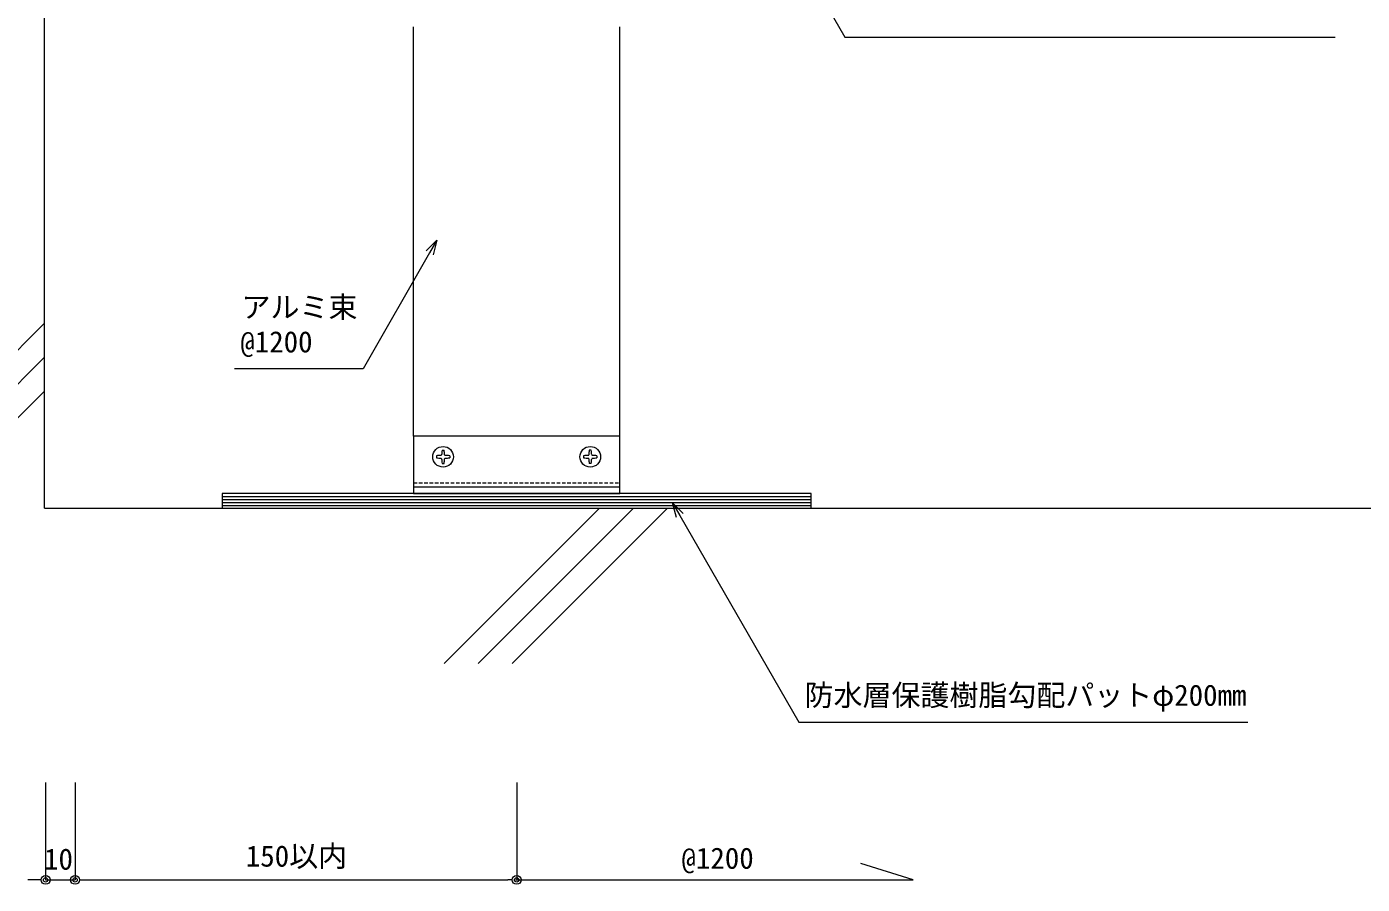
# Model space of a CAD drawing. Units: millimetres on the paper. Extents: x -401 to 401, y -279 to 279.
# Drawn here: x 172.6 to 323.8, y -121.2 to -24.1 of the extents above; entities that cross this region are included whole.
import ezdxf
from ezdxf.enums import TextEntityAlignment as Align

# ---------------------------------------------------------------- set-up
doc = ezdxf.new("R2010")
doc.units = ezdxf.units.MM
doc.linetypes.add('DASHED1', pattern=[1.8, 1.2, -0.6])
for name, color, linetype, lineweight in [('0-5_A-E01-仕上太線', 4, 'Continuous', 9), ('0-6_A-C03-壁種別', 4, 'Continuous', 9), ('0-8_0-A11-寸法_詳細', 5, 'Continuous', 9), ('0-9_0', 7, 'Continuous', 9), ('0-A_A-B03-文字_書込_小', 7, 'Continuous', 9), ('0-B_A-D09-金物_鋼材', 1, 'Continuous', 9)]:
    doc.layers.add(name, color=color, linetype=linetype, lineweight=lineweight)
doc.styles.add('ＭＳ ゴシック', font='')
doc.styles.get('ＭＳ ゴシック').set_extended_font_data('MS Gothic')

# ---------------------------------------------------------------- blocks, each defined once
blk = doc.blocks.new('_Dot')
at = {"layer": '0-9_0'}
blk.add_line((-0.5, 0), (-1, 0), dxfattribs=at)
for radius in [0.5, 0.25]:
    blk.add_circle((0, 0), radius, dxfattribs=at)
blk = doc.blocks.new('_Open30')
at = {"layer": '0-9_0'}
blk.add_line((0, 0), (-1, 0), dxfattribs=at)
blk.add_lwpolyline([(-1, 0.2679), (0, 0), (-1, -0.2679)], dxfattribs=at)
blk = doc.blocks.new('G$CBAEE64E2')
at = {"layer": '0-B_A-D09-金物_鋼材'}
for p, q in [((-100, 4), (100, 4)), ((-100, 3), (100, 3)), ((-100, 2), (100, 2)), ((-100, 1), (100, 1))]:
    blk.add_line(p, q, dxfattribs=at)
blk.add_lwpolyline([(-100, 0), (100, 0), (100, 5), (-100, 5)], close=True, dxfattribs=at)
blk = doc.blocks.new('AC-0-b-70')
at = {"layer": '0-9_0'}
for p, q in [((-25.348, 14.75), (-24.652, 14.75)), ((25.348, 14.75), (24.652, 14.75)), ((-27.25, 12.848), (-27.25, 12.152)), ((-25.488, 13.148), (-25.648, 12.987)), ((-25.648, 12.013), (-25.488, 11.852)), ((-25.348, 10.25), (-24.652, 10.25)), ((-24.352, 12.987), (-24.512, 13.148)), ((-24.512, 11.852), (-24.352, 12.013)), ((-22.75, 12.848), (-22.75, 12.152)), ((22.75, 12.848), (22.75, 12.152)), ((24.352, 12.987), (24.512, 13.148)), ((24.512, 11.852), (24.352, 12.013)), ((25.348, 10.25), (24.652, 10.25)), ((25.488, 13.148), (25.648, 12.987)), ((25.648, 12.013), (25.488, 11.852)), ((27.25, 12.848), (27.25, 12.152)), ((-35, 2.3), (35, 2.3))]:
    blk.add_line(p, q, dxfattribs=at)
at = {"layer": '0-9_0', "color": 4, "linetype": 'DASHED1'}
blk.add_line((-35, 3.7), (35, 3.7), dxfattribs=at)
at = {"layer": '0-9_0'}
blk.add_lwpolyline([(-35, 0), (35, 0), (35, 19.5), (-35, 19.5)], close=True, dxfattribs=at)
for centre in [(-25, 12.5), (25, 12.5)]:
    blk.add_circle(centre, 3.5, dxfattribs=at)
for centre, start, end in [((-8.752, 12.5), 172.27975, 177.78308), ((-41.248, 12.5), 2.21692, 7.72025), ((41.248, 12.5), 172.27975, 177.78308), ((8.752, 12.5), 2.21692, 7.72025), ((-25, -3.748), 92.21692, 97.72025), ((-25, 28.748), 262.27975, 267.78308), ((-8.752, 12.5), 182.21692, 187.72025), ((-41.248, 12.5), 352.27975, 357.78308), ((-25, -3.748), 82.27975, 87.78308), ((-25, 28.748), 272.21692, 277.72025), ((25, -3.748), 92.21692, 97.72025), ((25, 28.748), 262.27975, 267.78308), ((41.248, 12.5), 182.21692, 187.72025), ((8.752, 12.5), 352.27975, 357.78308), ((25, -3.748), 82.27975, 87.78308), ((25, 28.748), 272.21692, 277.72025)]:
    blk.add_arc(centre, 16.748, start, end, dxfattribs=at)

msp = doc.modelspace()

# ---------------------------------------------------------------- linework, layer by layer
at = {"layer": '0-5_A-E01-仕上太線'}
for q in [(174.573, 27.604), (326.631, -78.646)]:
    msp.add_line((174.573, -78.646), q, dxfattribs=at)
at = {"layer": '0-6_A-C03-壁種別'}
for p, q in [((156.448, -75.806), (174.573, -57.681)), ((156.448, -79.647), (174.573, -61.522)), ((156.448, -83.489), (174.573, -65.364)), ((219.819, -96.247), (237.421, -78.646)), ((223.661, -96.247), (241.263, -78.646)), ((227.502, -96.247), (245.104, -78.646))]:
    msp.add_line(p, q, dxfattribs=at)
at = {"layer": '0-8_0-A11-寸法_詳細'}
for p, q in [((174.692, -109.722), (174.692, -120.749)), ((178.026, -109.722), (178.026, -120.749)), ((178.026, -109.722), (178.026, -120.749)), ((228.026, -109.722), (228.026, -120.749)), ((173.692, -120.749), (172.692, -120.749)), ((174.692, -120.749), (178.026, -120.749)), ((179.026, -120.749), (180.026, -120.749)), ((179.026, -120.749), (227.026, -120.749))]:
    msp.add_line(p, q, dxfattribs=at)
msp.add_lwpolyline([(227.906, -120.749), (272.906, -120.749), (266.975, -118.887)], dxfattribs=at)
at = {"layer": '0-A_A-B03-文字_書込_小'}
for points in [[(253.414, -4.782), (265.198, -25.255), (320.707, -25.255)], [(218.164, -49.697), (210.655, -62.844), (196.082, -62.844)], [(246.493, -79.472), (259.969, -102.885), (310.795, -102.885)]]:
    msp.add_lwpolyline(points, dxfattribs=at)
at = {"layer": '0-B_A-D09-金物_鋼材'}
for p, q in [((216.359, -70.479), (216.359, -24.079)), ((239.692, -70.479), (239.692, -24.079))]:
    msp.add_line(p, q, dxfattribs=at)

# ---------------------------------------------------------------- block references
at = {"layer": '0-8_0-A11-寸法_詳細'}
for p in [(174.692, -120.749), (228.026, -120.749)]:
    msp.add_blockref('_Dot', p, dxfattribs=at)
at = {"layer": '0-8_0-A11-寸法_詳細', "rotation": 180}
msp.add_blockref('_Dot', (178.026, -120.749), dxfattribs=at)
msp.add_blockref('_Dot', (178.026, -120.749), dxfattribs=at)
at = {"layer": '0-9_0', "xscale": 0.3333333, "yscale": 0.3333333}
msp.add_blockref('G$CBAEE64E2', (228.026, -78.646), dxfattribs=at)
at = {"layer": '0-A_A-B03-文字_書込_小', "xscale": 1.666667, "yscale": 1.666667}
for p, rotation in [((218.991, -48.25), 60.26569), ((245.661, -78.027), 119.92427)]:
    msp.add_blockref('_Open30', p, dxfattribs=dict(at, rotation=rotation))
at = {"layer": '0-B_A-D09-金物_鋼材', "xscale": 0.3333333, "yscale": 0.3333333}
msp.add_blockref('AC-0-b-70', (228.026, -76.979), dxfattribs=at)

# ---------------------------------------------------------------- texts
at = {"layer": '0-8_0-A11-寸法_詳細', "style": 'ＭＳ ゴシック'}
for s, p in [('10', (174.517, -120.314)), ('150以内', (197.356, -119.97)), ('@1200', (246.685, -120.212))]:
    msp.add_text(s, height=2.405, dxfattribs=at).set_placement(p, align=Align.BOTTOM_LEFT)
at = {"layer": '0-A_A-B03-文字_書込_小', "style": 'ＭＳ ゴシック'}
for s, p in [('アルミ束', (196.874, -57.768)), ('@1200', (196.734, -61.705)), ('防水層保護樹脂勾配パットφ200mm', (260.622, -101.746))]:
    msp.add_text(s, height=2.405, dxfattribs=at).set_placement(p, align=Align.BOTTOM_LEFT)

doc.saveas('drawing.dxf')
